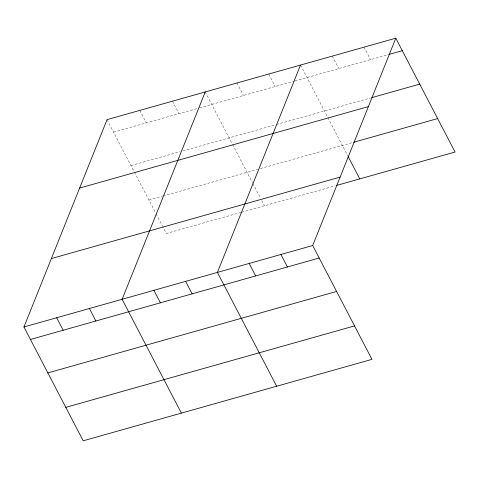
<?xml version="1.0" encoding="UTF-8"?>
<svg xmlns="http://www.w3.org/2000/svg" width="479" height="479" viewBox="0 0 479 479"><rect width="100%" height="100%" fill="white"/><g stroke="black" fill="none" stroke-linecap="round" stroke-linejoin="round"><path stroke-width="0.36" stroke-dasharray="2.4 1.8" d="M113.547 132.126L198.917 108.044M199.629 107.847L294.304 81.137M295.01 80.939L388.176 54.66M130.959 165.566L180.044 151.723M182.894 150.921L275.718 124.738M276.425 124.534L370.297 98.057M148.897 200.024L162.411 196.21M163.123 196.013L257.654 169.344M260.48 168.548L352.945 142.467M241.003 212.401L166.309 233.471L162.89 226.908M241.715 212.197L335.06 185.864M364.034 47.158L370.53 59.636M332.27 56.115L338.773 68.593M300.513 65.072L327.522 116.96M327.87 117.624L347.814 155.944M268.749 74.035L275.245 86.513M236.985 82.993L243.482 95.471M205.228 91.95L232.237 143.838M232.584 144.502L252.529 182.822M252.87 183.481L260.384 197.905M261.75 200.527L264.48 205.778M172.5 101.183L178.996 113.661M139.778 110.415L146.275 122.893M107.051 119.642L134.066 171.53M134.407 172.195L155.723 213.143M156.064 213.796L162.549 226.256"/><path stroke-width="0.72" d="M395.798 38.194L312.691 245.529L371.949 359.358L83.202 440.806L23.95 326.977L107.051 119.642L395.798 38.194L455.05 152.023L336.474 185.469M205.228 91.95L122.121 299.285L181.373 413.114M300.513 65.072L217.406 272.407L276.664 386.236M388.882 54.462L402.294 50.678M371.71 97.656L419.706 84.118M79.628 188.067L368.375 106.619M353.646 142.269L437.638 118.576M51.373 258.558L340.12 177.11M23.95 326.977L312.691 245.529M30.446 339.461L319.194 258.013M47.858 372.901L336.599 291.454M65.797 407.36L354.538 325.912M348.155 156.603L359.765 178.901M280.933 254.493L287.43 266.971M249.17 263.45L255.666 275.928M185.648 281.371L192.145 293.849M153.885 290.328L160.381 302.806M89.399 308.518L95.896 320.996M56.672 317.751L63.174 330.229"/></g></svg>
